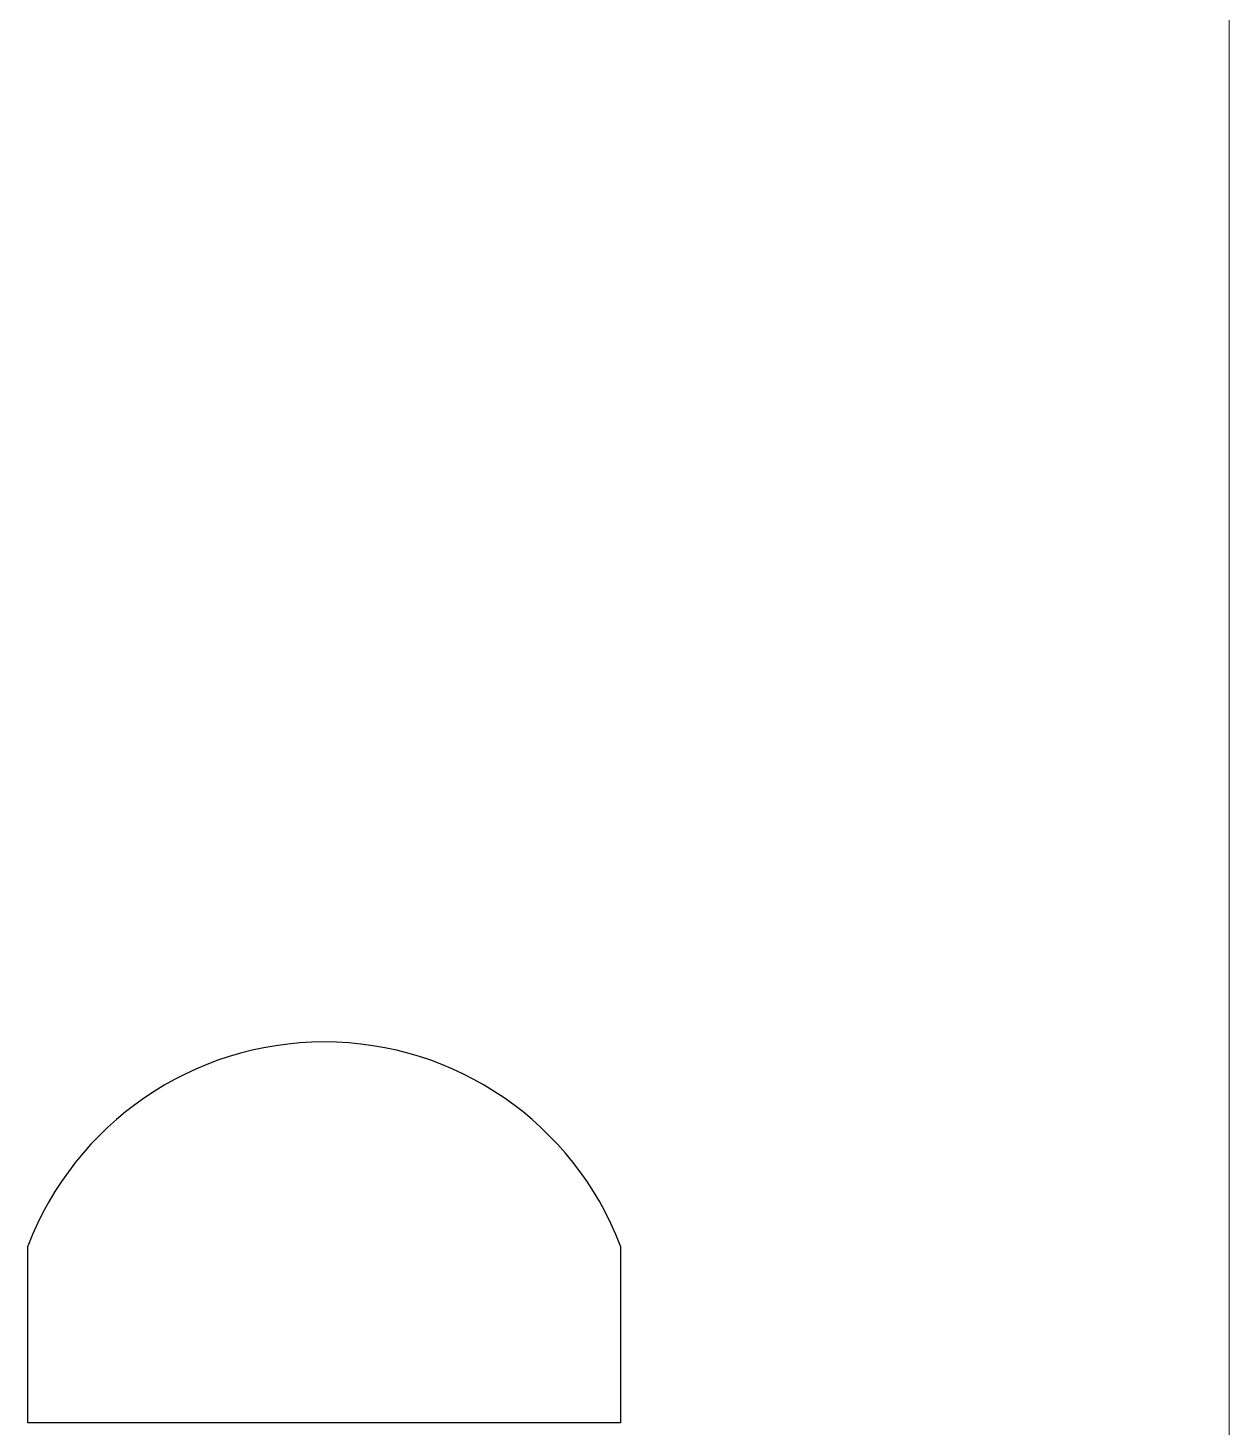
# Model space of a CAD drawing. Header units: millimetres. Extents: x 2336463 to 2579121, y 595385 to 778077.
# Drawn here: x 2526300 to 2527094, y 664339 to 665264 of the extents above; entities that cross this region are included whole.
import ezdxf

# ---------------------------------------------------------------- set-up
doc = ezdxf.new("R2010")
doc.units = ezdxf.units.MM
doc.header["$MEASUREMENT"] = 0
doc.layers.add('1 Планировка_Ном._пера__1', color=7, linetype='Continuous', lineweight=13)
doc.layers.add('Интерьер - Мебель_Ном._пера__62', color=7, linetype='Continuous', lineweight=25, true_color=0xaaaaaa)

msp = doc.modelspace()

# ---------------------------------------------------------------- linework, layer by layer
at = {"layer": '1 Планировка_Ном._пера__1', "color": 7, "linetype": 'Continuous', "lineweight": 13}
msp.add_line((2527093.96, 668516.17), (2527093.96, 663476.17), dxfattribs=at)
at = {"layer": 'Интерьер - Мебель_Ном._пера__62', "color": 253, "linetype": 'Continuous', "lineweight": 25, "true_color": 0xaaaaaa}
for p, q in [((2526299.82, 664341.68), (2526299.82, 664458.6)), ((2526691.61, 664458.6), (2526691.61, 664341.68)), ((2526691.61, 664341.68), (2526299.82, 664341.68))]:
    msp.add_line(p, q, dxfattribs=at)
msp.add_arc((2526495.72, 664383.86), 209.66, 20.88183, 159.11817, dxfattribs=at)

doc.saveas('drawing.dxf')
